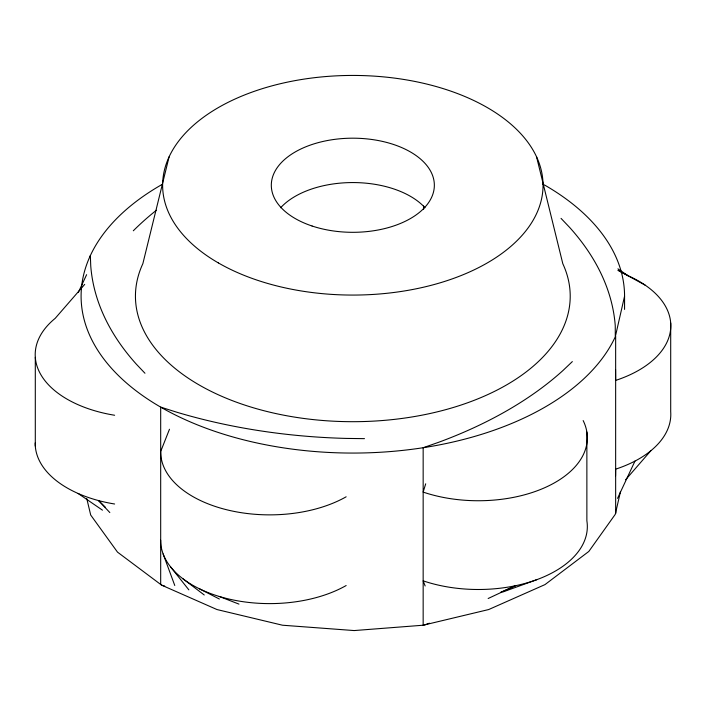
<?xml version="1.0" encoding="UTF-8"?>
<svg xmlns="http://www.w3.org/2000/svg" width="706" height="706" viewBox="0 0 706 706"><rect width="100%" height="100%" fill="white"/><g stroke="black" fill="none" stroke-linecap="round" stroke-linejoin="round"><path stroke-width="1.06" d="M615.57 475.765L615.65 469.163A109.015 62.94 0 0 0 670.7 411.766L670.7 323.013M615.623 335.385L624.563 296.185A271.731 156.882 0 0 0 544.97 185.254L542.993 184.372M620.495 491.508L615.297 514.286L588.822 551.448L544.97 584.612L488.693 609.543L423.159 625.216L354.174 630.564L282.497 625.216L216.963 609.543L161.639 585.168L117.496 552.127L90.703 515.036L86.767 498.56M169.096 156.829L142.85 263.7A217.386 125.509 0 0 0 352.823 421.694A217.386 125.509 0 0 0 562.806 263.7L536.56 156.829M425.692 483.813L423.159 492.1A109.015 62.94 0 0 0 545.058 487.564A109.015 62.94 0 0 0 583.156 420.564M169.475 429.248L160.686 451.496A109.015 62.94 0 0 0 227.226 509.891A109.015 62.94 0 0 0 346.152 496.795M561.041 218.375L569.592 227.376A407.6 235.327 0 0 1 615.261 325.775L615.297 336.788A271.731 156.882 0 0 1 215.877 431.684A271.731 156.882 0 0 1 162.468 184.231M78.366 292.337L86.617 274.678M617.547 498.365L634.976 461.089M84.711 284.377L55.2 318.344A109.015 62.94 0 0 0 114.619 415.252M625.613 479.771L650.8 450.772M572.345 361.587L563.123 370.368A407.6 235.327 0 0 1 438.355 442.397L423.159 447.728L423.159 625.216M488.155 598.503L515.362 585.751L500.625 592.299M424.456 625.013L429.425 623.186M502.928 591.946L536.781 579.679A109.015 62.94 0 0 0 586.871 520.781L586.871 432.037M364.481 438.647L346.708 438.426A407.6 235.327 0 0 1 176.271 412.057L160.686 407.124L160.686 584.612M161.639 585.168L164.772 586.104M219.248 596.464L238.963 604.107M199.436 588.795L219.381 599.023M618.103 270.336L645.134 285.127M618.174 270.345L627.855 275.622A109.015 62.94 0 0 1 615.65 380.41L615.57 369.485M617.944 268.836L627.855 275.622M78.145 493.494L102.467 510.164M182.986 578.814L204.246 594.99M105.432 507.349L98.593 500.589L109.827 512.565M144.959 373.245L136.408 364.243A407.6 235.327 0 0 1 90.739 265.844L90.35 255.581L90.35 257.752M170.684 567.015L188.855 589.863M425.153 585.98L423.159 580.844A109.015 62.94 0 0 0 536.781 579.679M163.13 553.945L174.77 585.486M615.57 511.479L615.65 513.536L615.65 336.038M624.563 296.185L624.563 309.413M423.618 206.002L423.618 209.303M35.3 357.351L35.3 446.104M280.653 207.74A81.517 47.064 0 0 1 352.823 182.563A81.517 47.064 0 0 1 425.003 207.74M133.31 230.783A407.6 235.327 0 0 1 156.379 210.256M114.619 504.005A109.015 62.94 0 0 1 35.203 442.927M346.152 585.539A109.015 62.94 0 0 1 227.226 598.635A109.015 62.94 0 0 1 160.686 540.24M218.331 262.906A190.214 109.818 0 0 0 536.56 213.68A190.214 109.818 0 0 0 303.598 79.178A190.214 109.818 0 0 0 218.331 262.906M312.07 226.008A81.517 47.064 0 0 0 434.349 185.254A81.517 47.064 0 0 0 312.07 144.492A81.517 47.064 0 0 0 312.07 226.008"/></g></svg>
